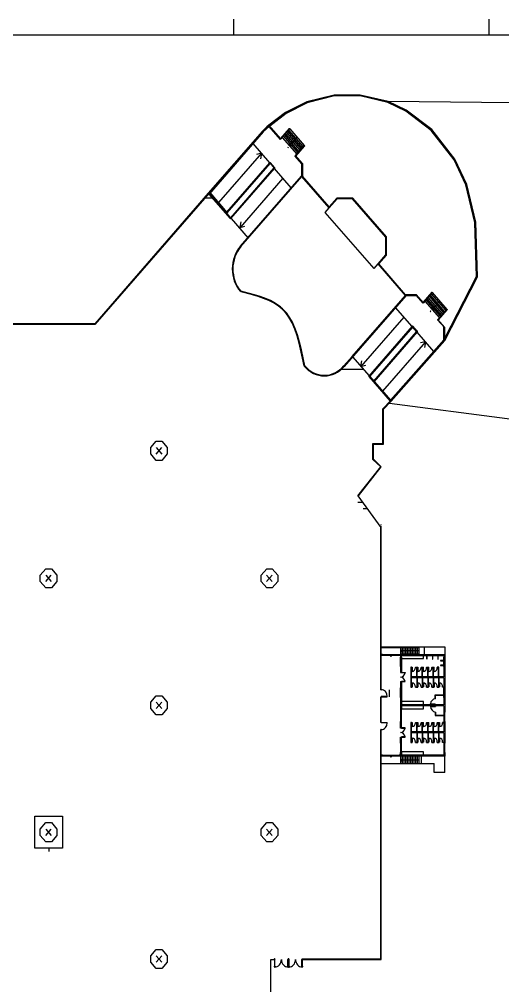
# Model space of a CAD drawing. Extents: x 0 to 5952, y 0 to 1070.
# Drawn here: x 1880 to 2169, y 445 to 1024 of the extents above; entities that cross this region are included whole.
import ezdxf

# ---------------------------------------------------------------- set-up
doc = ezdxf.new("R2010")
doc.units = 0

msp = doc.modelspace()

# ---------------------------------------------------------------- linework, layer by layer
at = {"layer": 'ARQ_MARGEM PRANCHA', "color": 210}
msp.add_lwpolyline([(2458.854069, 1014.147456), (20.774632, 1014.147456)], dxfattribs=at)
at = {"layer": 'ARQ_VISTA', "color": 252}
for points in [[(2008.481971, 1014.147456), (2008.481971, 1023.647336)], [(2161.375835, 1014.147456), (2161.375835, 1023.647336)]]:
    msp.add_lwpolyline(points, dxfattribs=at)
at = {"layer": 'ESTANDES', "color": 170}
for points in [[(1962.008152, 770.929613), (1965.313932, 770.929613), (1968.619896, 767.130148), (1968.619896, 763.330684), (1965.313932, 759.531166), (1962.008152, 759.531166), (1958.702293, 763.330684), (1958.702293, 767.130148), (1962.008152, 770.929613)], [(1962.036568, 767.129831), (1965.272842, 763.32989)], [(1962.036568, 763.32989), (1965.272842, 767.129831)], [(1895.881452, 694.634883), (1899.187364, 694.634883), (1902.493223, 690.835391), (1902.493223, 687.035927), (1899.187364, 683.236409), (1895.881452, 683.236409), (1892.575593, 687.035927), (1892.575593, 690.835391), (1895.881452, 694.634883)], [(2028.116305, 694.526218), (2031.42227, 694.526218), (2034.728075, 690.726727), (2034.728075, 686.927289), (2031.42227, 683.127771), (2028.116305, 683.127771), (2024.810499, 686.927289), (2024.810499, 690.726727), (2028.116305, 694.526218)], [(1895.910847, 690.839069), (1899.147174, 687.039128)], [(1895.910847, 687.039128), (1899.147174, 690.839069)], [(2028.074765, 690.728526), (2031.398536, 686.928559)], [(2028.074765, 686.928559), (2031.398536, 690.728526)], [(1961.998945, 618.536473), (1965.304777, 618.536473), (1968.610609, 614.737034), (1968.610609, 610.937517), (1965.304777, 607.138025), (1961.998945, 607.138025), (1958.693086, 610.937517), (1958.693086, 614.737034), (1961.998945, 618.536473)], [(1962.036568, 614.739336), (1965.272842, 610.939369)], [(1962.036568, 610.939369), (1965.272842, 614.739336)], [(1889.269761, 546.346253), (1905.799055, 546.346253), (1905.799055, 527.348804), (1889.269761, 527.348804), (1889.269761, 546.346253)], [(1895.881452, 542.546751), (1899.187364, 542.546751), (1902.493223, 538.74727), (1902.493223, 534.947792), (1899.187364, 531.148311), (1895.881452, 531.148311), (1892.575593, 534.947792), (1892.575593, 538.74727), (1895.881452, 542.546751)], [(1895.910847, 538.750141), (1899.147174, 534.950192)], [(1895.910847, 534.950192), (1899.147174, 538.750141)], [(2028.116305, 542.546751), (2031.42227, 542.546751), (2034.728075, 538.74727), (2034.728075, 534.947792), (2031.42227, 531.148311), (2028.116305, 531.148311), (2024.810499, 534.947792), (2024.810499, 538.74727), (2028.116305, 542.546751)], [(2028.074765, 538.750141), (2031.398536, 534.950192)], [(2028.074765, 534.950192), (2031.398536, 538.750141)], [(1961.998945, 466.556992), (1965.304777, 466.556992), (1968.610609, 462.757538), (1968.610609, 458.958078), (1965.304777, 455.158619), (1961.998945, 455.158619), (1958.693086, 458.958078), (1958.693086, 462.757538), (1961.998945, 466.556992)], [(1962.036568, 462.760956), (1965.272842, 458.960994)], [(1962.036568, 458.960994), (1965.272842, 462.760956)]]:
    msp.add_lwpolyline(points, dxfattribs=at)
at = {"layer": 'MALHA', "color": 9}
for points in [[(1991.338289, 916.796073), (1995.449274, 916.796073)], [(2072.508438, 814.207137), (2085.978517, 814.207137)], [(2082.654746, 734.418032), (2085.803575, 734.418032)], [(2085.978517, 730.618065), (2088.602572, 730.618065)], [(1897.572746, 527.350267), (1897.572746, 525.339712)]]:
    msp.add_lwpolyline(points, dxfattribs=at)
at = {"layer": 'PAVILHÃ\x83O', "color": 7}
for points in [[(2068.572422, 978.168455), (2052.128429, 974.288028)], [(2084.054231, 978.138266), (2068.572422, 978.168455)], [(2100.935526, 974.479056), (2084.054231, 978.138266)], [(2134.85549, 832.374782), (2153.841437, 869.579967), (2152.974293, 902.004084), (2147.563782, 924.585), (2140.436286, 939.628528), (2126.719219, 957.251025), (2111.510485, 968.89789), (2100.790667, 974.007384), (2084.04214, 978.032697), (2068.6564, 977.93541), (2052.255561, 973.818155), (2039.617119, 967.4312), (2029.82186, 959.877567)], [(2134.85549, 832.756734), (2153.674882, 869.622803), (2152.809669, 901.975536), (2147.409477, 924.513377), (2140.30037, 939.518329), (2126.610078, 957.106325), (2111.432195, 968.729536), (2100.741693, 973.825113), (2084.025524, 977.842621), (2068.674683, 977.745519), (2052.30697, 973.636677), (2039.697076, 967.264063), (2029.941002, 959.740646)], [(2052.128429, 974.288028), (2039.44559, 967.864323)], [(2111.694053, 969.332044), (2100.935526, 974.479056)], [(2306.04765, 972.277514), (2100.935526, 974.479056)], [(2039.44559, 967.864323), (2029.474251, 960.234225)], [(2127.000947, 957.63057), (2111.694053, 969.332044)], [(2029.470573, 959.743926), (2028.478069, 958.978567), (2025.826286, 956.40981), (1925.241619, 840.80646), (1833.772339, 840.80646)], [(2025.625706, 956.685585), (1993.175104, 919.449973)], [(2029.58826, 959.608725), (2025.936485, 956.267861), (1993.510807, 919.000579)], [(2029.658797, 959.52763), (2026.002684, 956.182719), (1993.651274, 919.000843)], [(2028.249708, 959.279239), (2025.625706, 956.685585)], [(2029.474251, 960.234225), (2028.249708, 959.279239)], [(2036.646646, 952.021119), (2029.474251, 960.234225)], [(2036.384233, 951.749683), (2029.474251, 959.741625)], [(2041.632289, 958.304066), (2036.384233, 952.282474)], [(2041.807258, 958.173415), (2036.559175, 952.15177)], [(2041.894703, 958.032683), (2036.646646, 952.021119)], [(2039.095759, 955.398865), (2039.270674, 955.268161)], [(2039.372645, 955.133674), (2048.091898, 945.112487)], [(2039.795475, 956.132712), (2039.882946, 955.991954)], [(2040.003808, 955.859028), (2048.723087, 945.837867)], [(2040.407773, 956.856506), (2040.495218, 956.715748)], [(2040.634997, 956.584435), (2049.354224, 946.563301)], [(2041.020018, 957.580299), (2041.107489, 957.439567)], [(2041.266107, 957.309816), (2049.98536, 947.288682)], [(2041.632289, 958.304066), (2041.807258, 958.173415)], [(2041.894703, 958.032683), (2041.807258, 958.173415)], [(2041.897243, 958.035223), (2050.616576, 948.014063)], [(2140.820858, 939.917479), (2127.000947, 957.63057)], [(2019.852796, 949.286733), (2019.765351, 949.427465)], [(2029.999078, 937.63553), (2019.940267, 949.2063)], [(2036.384233, 951.749683), (2036.646646, 952.021119)], [(2037.258918, 953.227432), (2037.346362, 953.096728)], [(2037.479157, 952.957478), (2046.198489, 942.936291)], [(2037.871163, 953.951226), (2037.95866, 953.820522)], [(2038.110319, 953.682859), (2046.829652, 943.661699)], [(2038.483487, 954.675019), (2038.658403, 954.544341)], [(2038.741508, 954.408266), (2047.460735, 944.387106)], [(2046.268128, 953.026349), (2041.807258, 947.949716)], [(2041.807258, 947.949716), (2042.069645, 949.186218)], [(2025.013434, 943.415901), (1999.297845, 913.860631)], [(2025.013434, 943.415901), (2022.039521, 942.75238)], [(2025.013434, 943.415901), (2024.401136, 940.038129)], [(2041.020018, 947.044948), (2040.757631, 946.773512)], [(2040.757631, 946.773512), (2040.845129, 946.70316)], [(2041.020018, 946.974622), (2040.845129, 946.70316)], [(2041.020018, 946.974622), (2041.020018, 947.044948)], [(2041.807258, 947.949716), (2042.94433, 948.1608)], [(2045.393443, 941.99845), (2050.641473, 948.010041)], [(2045.480861, 941.857719), (2050.728944, 947.879337)], [(2045.655856, 941.727015), (2050.816415, 947.748686)], [(2046.967844, 943.526444), (2047.055288, 943.395793)], [(2047.580115, 944.250263), (2047.667586, 944.119586)], [(2048.192387, 944.974057), (2048.367356, 944.843406)], [(2048.804658, 945.707931), (2048.979627, 945.567199)], [(2049.504401, 946.431724), (2049.591872, 946.290992)], [(2050.116672, 947.155544), (2050.204144, 947.024892)], [(2050.728944, 947.879337), (2050.641473, 948.010041)], [(2050.728944, 947.879337), (2050.816415, 947.748686)], [(2004.283541, 908.080286), (2029.999078, 937.63553)], [(2004.371013, 907.999826), (2030.086549, 937.555097)], [(2030.382167, 937.631693), (2030.19516, 937.720725), (2030.008153, 937.631693)], [(2030.312, 937.551075), (2030.078241, 937.551075)], [(2030.261465, 937.333958), (2030.086549, 937.555097)], [(2032.798048, 934.820737), (2030.348936, 937.63553)], [(2032.798048, 934.740304), (2030.348936, 937.555097)], [(2045.131056, 941.727015), (2045.393443, 941.99845)], [(2049.241988, 937.062496), (2045.131056, 941.727015)], [(2049.504401, 937.223336), (2045.393443, 941.99845)], [(2046.355572, 942.802677), (2046.443043, 942.671973)], [(2147.993227, 924.767932), (2140.820858, 939.917479)], [(2004.545955, 907.778714), (2030.261465, 937.333958)], [(2006.557685, 904.692486), (2032.623132, 934.649843)], [(2006.732601, 904.360725), (2032.798048, 934.478949)], [(2006.732601, 904.280292), (2032.798048, 934.398515)], [(2030.261465, 937.333958), (2032.623132, 934.649843)], [(2032.798048, 934.478949), (2032.623132, 934.649843)], [(2032.710577, 934.830765), (2032.710577, 934.740304)], [(2032.754921, 934.476065), (2032.754921, 934.744722)], [(2042.856885, 922.827745), (2032.798048, 934.398515)], [(2032.825247, 934.395711), (2032.902717, 934.610632), (2032.825247, 934.825552)], [(2048.979627, 937.374122), (2048.979627, 929.77424)], [(2049.067072, 937.253525), (2049.067072, 929.623427)], [(2049.241988, 937.062496), (2049.241988, 929.543021)], [(2049.504401, 937.223336), (2049.504401, 929.703861)], [(2037.871163, 928.567926), (2012.155627, 899.012656)], [(2012.505485, 887.874161), (2048.979627, 929.77424)], [(2012.592956, 887.733403), (2049.067072, 929.623427)], [(2012.680453, 887.602699), (2049.241988, 929.543021)], [(2111.1488, 858.347387), (2094.785585, 877.153867), (2099.46082, 882.527151), (2099.46082, 893.273718), (2079.591192, 916.110142), (2070.240644, 916.110142), (2065.565542, 910.736884), (2049.2023, 929.543417)], [(2065.598482, 910.734186), (2049.241988, 929.543021)], [(2111.285775, 858.727301), (2095.253051, 877.153867), (2099.791337, 882.369803), (2099.791337, 893.431119), (2079.728061, 916.490109), (2070.103775, 916.490109), (2065.565542, 911.274173), (2049.532844, 929.700791)], [(2043.119272, 922.556336), (2043.031775, 922.697015)], [(2153.416252, 902.078776), (2147.993227, 924.767932)], [(1993.175104, 919.449973), (1925.125097, 841.188888)], [(2006.382743, 904.280292), (1993.524962, 918.997615)], [(2006.470241, 904.360725), (1993.612459, 918.997615)], [(1993.699904, 919.470108), (2004.19607, 907.376601)], [(1994.049789, 919.872221), (2004.545955, 907.778714)], [(2063.236894, 908.050097), (2065.598482, 910.734186)], [(2004.19607, 907.376601), (2004.545955, 907.778714)], [(2004.19607, 907.376601), (2006.732601, 904.441185)], [(2006.393273, 904.279948), (2006.580281, 904.190916), (2006.767261, 904.279948)], [(2006.463229, 904.360778), (2006.696935, 904.360778)], [(2006.820072, 904.360725), (2017.053825, 892.598952)], [(2092.451117, 874.463693), (2063.236894, 908.050097)], [(2012.155627, 899.012656), (2012.767872, 902.390375)], [(2012.155627, 899.012656), (2015.129566, 899.676098)], [(2154.290911, 869.46744), (2153.416252, 902.078776)], [(2012.474872, 887.869346), (2011.323592, 886.406202), (2010.324792, 884.847411), (2009.478523, 883.206547), (2008.784839, 881.497155), (2008.243793, 879.732784), (2007.855412, 877.927031), (2007.619748, 876.093445), (2007.536854, 874.245597), (2007.606783, 872.397035), (2007.829562, 870.561305), (2008.20527, 868.752007), (2008.733933, 866.982714), (2009.415605, 865.266946), (2010.250311, 863.618277), (2011.238159, 862.050279), (2012.37912, 860.576525)], [(2012.591739, 887.735044), (2011.451756, 886.28624), (2010.462745, 884.742742), (2009.624784, 883.117964), (2008.9379, 881.425321), (2008.402146, 879.678253), (2008.017575, 877.890228), (2007.784213, 876.074606), (2007.702139, 874.244856), (2007.77138, 872.414418), (2007.991963, 870.596706), (2008.363993, 868.805162), (2008.887471, 867.053199), (2009.562449, 865.354259), (2010.388979, 863.721755), (2011.367116, 862.169129), (2012.496912, 860.709822)], [(2012.708605, 887.600715), (2011.579894, 886.166252), (2010.600699, 884.63802), (2009.771019, 883.029329), (2009.090935, 881.35346), (2008.560499, 879.623696), (2008.179711, 877.853345), (2007.948677, 876.055715), (2007.867424, 874.244089), (2007.935978, 872.431748), (2008.154391, 870.632055), (2008.522743, 868.858237), (2009.041035, 867.123605), (2009.709345, 865.441492), (2010.5277, 863.825154), (2011.496153, 862.287901), (2012.614757, 860.843039)], [(2092.451117, 874.463693), (2094.812758, 877.157809)], [(2134.873058, 831.317005), (2154.290911, 869.46744)], [(2050.551726, 816.071839), (2049.624045, 820.718339), (2047.579322, 829.767025), (2046.366738, 834.054116), (2044.964606, 838.106522), (2043.326732, 841.86749), (2041.406918, 845.280214), (2039.544756, 847.831641), (2037.425975, 850.076363), (2034.962761, 852.077643), (2032.251473, 853.798173), (2029.326111, 855.277165), (2026.220753, 856.553858), (2022.969928, 857.667514), (2019.609036, 858.658457), (2012.69691, 860.434153), (2012.545384, 860.471591)], [(2050.712937, 816.113881), (2049.784991, 820.761625), (2047.737913, 829.820868), (2046.522656, 834.117801), (2045.116133, 838.183304), (2043.470983, 841.960597), (2041.53995, 845.3929), (2039.676148, 847.948507), (2037.556309, 850.199659), (2035.176755, 852.148075), (2032.567385, 853.830717), (2029.758519, 855.283277), (2026.78106, 856.541581), (2023.666151, 857.641691), (2020.444853, 858.619642), (2012.580018, 860.657302)], [(2050.874147, 816.155923), (2048.913428, 825.646383), (2047.802153, 830.236977), (2046.533742, 834.64202), (2045.055888, 838.799703), (2043.316175, 842.648116), (2041.262244, 846.125451), (2040.101095, 847.70562), (2038.841759, 849.169822), (2036.310811, 851.511699), (2033.480884, 853.500491), (2030.394709, 855.186625), (2027.094988, 856.620559), (2023.6244, 857.852722), (2020.025701, 858.933544), (2012.614757, 860.843039)], [(2111.25675, 858.158024), (2074.432776, 815.916105)], [(2111.344248, 858.047455), (2074.607666, 815.775373)], [(2079.330975, 821.807072), (2111.169253, 858.349027)], [(2117.729376, 858.349027), (2111.169253, 858.349027)], [(2117.816795, 858.731032), (2111.25675, 858.731032)], [(2117.816795, 858.158024), (2111.25675, 858.158024)], [(2117.991737, 858.047455), (2111.344248, 858.047455)], [(2121.752864, 853.684508), (2117.729376, 858.349027)], [(2122.015251, 853.955917), (2117.816795, 858.731032)], [(2127.000947, 860.238943), (2121.752864, 854.227379)], [(2127.088444, 860.108239), (2121.840335, 854.086621)], [(2127.26336, 859.977588), (2122.015251, 853.955917)], [(2123.852118, 856.609896), (2123.939563, 856.479245)], [(2124.464363, 857.343717), (2124.551861, 857.203039)], [(2124.695212, 857.071197), (2133.414518, 847.050063)], [(2125.076661, 858.067511), (2125.251603, 857.926779)], [(2125.326401, 857.796604), (2134.045575, 847.775417)], [(2125.688933, 858.791357), (2125.863849, 858.660679)], [(2125.957511, 858.521958), (2134.676764, 848.500798)], [(2126.388675, 859.51515), (2126.476146, 859.384472)], [(2126.5887, 859.247392), (2135.307953, 849.226205)], [(2127.000947, 860.238943), (2127.088444, 860.108239)], [(2127.26336, 859.977588), (2127.088444, 860.108239)], [(2127.219889, 859.972799), (2135.939116, 849.951586)], [(2105.221427, 851.231638), (2105.046511, 851.362342)], [(2115.280237, 839.620652), (2105.308951, 851.09088)], [(2121.752864, 853.684508), (2122.015251, 853.955917)], [(2122.015251, 853.955917), (2121.752864, 853.684508)], [(2121.752864, 853.684508), (2121.752864, 853.684508)], [(2122.015251, 853.955917), (2122.015251, 853.955917)], [(2122.540104, 855.162283), (2122.71502, 855.031606)], [(2122.801777, 854.895028), (2131.52103, 844.873841)], [(2123.239873, 855.886077), (2123.327291, 855.755399)], [(2123.432939, 855.620409), (2132.152219, 845.599248)], [(2124.064049, 856.345816), (2132.783355, 846.324682)], [(2131.549287, 854.961227), (2127.175889, 849.884541)], [(2127.175889, 849.884541), (2127.350831, 851.121043)], [(2110.294594, 845.37086), (2084.579005, 815.825644)], [(2126.301178, 848.979799), (2126.038791, 848.708363)], [(2126.038791, 848.708363), (2126.126288, 848.648038)], [(2126.388675, 848.90942), (2126.126288, 848.648038)], [(2126.388675, 848.90942), (2126.301178, 848.979799)], [(2127.175889, 849.884541), (2128.225516, 850.095678)], [(2130.674602, 843.933328), (2135.922659, 849.95492)], [(2130.849545, 843.802624), (2136.097575, 849.814161)], [(2130.937016, 843.661866), (2136.185073, 849.683457)], [(2132.24903, 845.461321), (2132.423972, 845.330644)], [(2132.861302, 846.195195), (2133.036217, 846.054437)], [(2133.561018, 846.918988), (2133.648489, 846.778257)], [(2134.173289, 847.642782), (2134.26076, 847.502024)], [(2134.785561, 848.366601), (2134.873058, 848.235897)], [(2135.397832, 849.090368), (2135.572801, 848.959664)], [(2136.097575, 849.814161), (2135.922659, 849.95492)], [(2136.097575, 849.814161), (2136.185073, 849.683457)], [(1925.125097, 841.188888), (1833.808666, 841.188888)], [(2089.302314, 809.804026), (2115.45518, 839.861925)], [(2089.564728, 809.804026), (2115.45518, 839.600543)], [(2089.914586, 809.723566), (2115.630148, 839.268809)], [(2118.079235, 836.413773), (2115.367709, 839.489948)], [(2115.729579, 839.866423), (2115.61266, 839.922117), (2115.49574, 839.866423)], [(2115.729579, 839.597765), (2115.61266, 839.65346), (2115.49574, 839.597765)], [(2118.254124, 836.966725), (2115.717567, 839.861925)], [(2118.166679, 836.785751), (2115.717567, 839.600543)], [(2130.499687, 843.661866), (2130.674602, 843.933328)], [(2134.523147, 839.007428), (2130.499687, 843.661866)], [(2134.873058, 839.158213), (2130.674602, 843.933328)], [(2131.636759, 844.737528), (2131.724203, 844.60685)], [(2134.26076, 831.608549), (2134.26076, 839.308999)], [(2134.348232, 831.558278), (2134.348232, 839.198456)], [(2134.873058, 831.317005), (2134.873058, 839.158213)], [(2092.188703, 807.029423), (2117.904292, 836.58472)], [(2092.451117, 806.778096), (2118.166679, 836.524395)], [(2092.538614, 806.647419), (2118.429093, 836.524395)], [(2118.079235, 836.876211), (2118.166679, 836.795778)], [(2128.225516, 824.782705), (2118.166679, 836.283122)], [(2118.169722, 836.525771), (2118.169722, 836.794429)], [(2118.254124, 837.01697), (2118.429093, 836.795778)], [(2118.40356, 836.526565), (2118.40356, 836.795196)], [(2134.523147, 831.477872), (2134.523147, 839.007428)], [(2123.239873, 830.532887), (2097.524258, 800.977669)], [(2134.26076, 831.608549), (2102.24754, 795.508924)], [(2134.348232, 831.558278), (2102.335011, 795.428517)], [(2134.523147, 831.477872), (2102.422483, 795.29784)], [(2134.873058, 831.317005), (2102.68487, 795.026404)], [(2123.239873, 830.532887), (2120.265907, 829.869419)], [(2123.239873, 830.532887), (2122.627575, 827.155141)], [(2079.330975, 821.807072), (2074.345279, 816.046835)], [(2079.330975, 821.807072), (2079.505891, 821.676368)], [(2128.400432, 824.561566), (2128.312961, 824.692217)], [(2050.551726, 816.071839), (2050.638324, 815.889435)], [(2050.712937, 816.113881), (2050.756672, 816.022705)], [(2050.756328, 816.022679), (2051.978517, 814.730429), (2053.296272, 813.592034), (2054.698483, 812.612866), (2056.174115, 811.798267), (2057.71203, 811.153637), (2059.301169, 810.68432), (2060.930418, 810.395687), (2062.588718, 810.293134), (2064.24768, 810.380314), (2065.878914, 810.65384), (2067.471306, 811.108394), (2069.013693, 811.738763), (2070.494987, 812.539655), (2071.904024, 813.505807), (2073.229717, 814.631951), (2074.460928, 815.912824)], [(2050.874147, 816.155923), (2052.084244, 814.876479), (2053.388929, 813.749355), (2054.777276, 812.77987), (2056.238276, 811.973342), (2057.760978, 811.335088), (2059.334374, 810.870428), (2060.94751, 810.584652), (2062.58938, 810.483105), (2064.231937, 810.569438), (2065.847005, 810.840239), (2067.423602, 811.290295), (2068.950749, 811.914419), (2070.417359, 812.707375), (2071.812452, 813.663974), (2073.125022, 814.778954), (2074.344035, 816.047153)], [(2079.593362, 821.535636), (2089.564728, 810.075435)], [(2084.579005, 815.825644), (2085.103805, 819.193336)], [(2084.579005, 815.825644), (2087.4655, 816.479085)], [(2050.63851, 815.889435), (2051.872816, 814.584379), (2053.203589, 813.434713), (2054.619716, 812.445834), (2056.109954, 811.623166), (2057.663109, 810.972133), (2059.267963, 810.498186), (2060.913379, 810.206695), (2062.588083, 810.103137), (2064.263502, 810.191164), (2065.910875, 810.467388), (2067.519037, 810.926466), (2069.07669, 811.56308), (2070.572643, 812.37191), (2071.995649, 813.347639), (2073.334492, 814.484923), (2074.577874, 815.778495)], [(2089.302314, 809.804026), (2102.160096, 795.036458)], [(2089.564728, 809.804026), (2102.335011, 795.167136)], [(2089.652172, 809.934704), (2089.914586, 809.723566)], [(2089.914586, 809.723566), (2102.422483, 795.29784)], [(2097.699226, 790.371939), (2102.422483, 795.29784)], [(2098.049084, 790.200992), (2102.68487, 795.026404)], [(2312.957658, 766.11452), (2101.635269, 793.639089)], [(2312.957658, 766.11452), (2101.635269, 793.639089)], [(2102.422483, 795.29784), (2102.68487, 795.01635)], [(2097.699226, 769.562592), (2097.699226, 790.371939)], [(2098.049084, 769.190694), (2098.049084, 790.200992)], [(2091.7514, 760.062713), (2091.7514, 769.562592)], [(2091.7514, 769.562592), (2097.699226, 769.562592)], [(2092.101259, 760.243661), (2092.101259, 769.190694)], [(2092.101259, 769.190694), (2098.049084, 769.190694)], [(2096.387186, 755.549006), (2091.7514, 760.062713)], [(2096.737044, 755.659576), (2092.101259, 760.243661)], [(2082.654746, 738.217973), (2096.387186, 755.549006)], [(2083.092075, 738.217973), (2096.737044, 755.659576)], [(2082.654746, 738.217973), (2096.387186, 719.218162)], [(2096.387186, 721.158376), (2096.387186, 720.766317)], [(2096.387186, 622.108026), (2096.387186, 720.052551)], [(2096.737044, 622.108026), (2096.737044, 720.052551)], [(2096.387186, 694.55863), (2096.387186, 694.176598)], [(2096.709263, 647.792553), (2134.726797, 647.792553), (2134.726797, 643.233179)], [(2096.709263, 647.602556), (2119.189187, 647.602556)], [(2096.709263, 647.412611), (2119.189187, 647.412611)], [(2097.524258, 643.228999), (2096.737044, 643.228999)], [(2097.524258, 642.666019), (2096.737044, 642.666019)], [(2097.524258, 642.666019), (2097.524258, 643.228999)], [(2107.453343, 643.043155), (2097.53574, 643.043155), (2097.53574, 642.853185), (2107.453343, 642.853185), (2107.453343, 643.043155)], [(2102.822903, 642.475784), (2102.725086, 642.73915), (2102.494555, 642.847787), (2102.264024, 642.73915), (2102.166208, 642.475784), (2102.264024, 642.212444), (2102.494555, 642.103806), (2102.725086, 642.212444), (2102.822903, 642.475784), (2102.822903, 642.475784)], [(2107.453343, 643.233179), (2134.726797, 643.233179), (2134.726797, 641.713335)], [(2107.495624, 642.666019), (2107.495624, 643.228999)], [(2108.282837, 642.666019), (2107.495624, 642.666019)], [(2108.279848, 643.613094), (2108.197933, 643.518108), (2108.279848, 643.423123)], [(2108.279848, 643.613094), (2119.189187, 643.613094)], [(2108.279848, 643.423123), (2119.189187, 643.423123)], [(2108.282837, 647.792949), (2108.282837, 647.601973)], [(2108.282837, 647.410945), (2108.282837, 643.611004)], [(2108.282837, 645.510974), (2109.244993, 646.124172)], [(2119.216306, 645.510974), (2108.282837, 645.510974)], [(2108.282837, 645.510974), (2109.244993, 644.907804)], [(2108.282837, 643.419975), (2108.282837, 643.228999)], [(2108.282837, 642.666019), (2108.282837, 641.711007)], [(2108.775676, 641.713335), (2108.775676, 640.763482), (2121.999164, 640.763482), (2121.999164, 642.663241)], [(2108.807638, 642.666019), (2134.26076, 642.666019)], [(2108.807638, 641.711007), (2108.807638, 642.666019)], [(2109.244993, 647.792949), (2109.244993, 647.601973)], [(2109.244993, 647.410945), (2109.244993, 643.611004)], [(2109.244993, 643.419975), (2109.244993, 643.228999)], [(2110.294594, 647.792949), (2110.294594, 647.601973)], [(2110.294594, 647.410945), (2110.294594, 643.611004)], [(2110.294594, 643.419975), (2110.294594, 643.228999)], [(2111.25675, 647.792949), (2111.25675, 647.601973)], [(2111.25675, 647.410945), (2111.25675, 643.611004)], [(2111.25675, 643.419975), (2111.25675, 643.228999)], [(2112.218853, 647.792949), (2112.218853, 647.601973)], [(2112.218853, 647.410945), (2112.218853, 643.611004)], [(2112.218853, 643.419975), (2112.218853, 643.228999)], [(2113.268454, 647.792949), (2113.268454, 647.601973)], [(2113.268454, 647.410945), (2113.268454, 643.611004)], [(2113.268454, 643.419975), (2113.268454, 643.228999)], [(2114.23061, 647.792949), (2114.23061, 647.601973)], [(2114.23061, 647.410945), (2114.23061, 643.611004)], [(2114.23061, 643.419975), (2114.23061, 643.228999)], [(2115.192793, 647.792949), (2115.192793, 647.601973)], [(2115.192793, 647.410945), (2115.192793, 643.611004)], [(2115.192793, 643.419975), (2115.192793, 643.228999)], [(2116.242394, 647.792949), (2116.242394, 647.601973)], [(2116.242394, 647.410945), (2116.242394, 643.611004)], [(2116.242394, 643.419975), (2116.242394, 643.228999)], [(2117.204576, 647.792949), (2117.204576, 647.601973)], [(2117.204576, 647.410945), (2117.204576, 643.611004)], [(2117.204576, 643.419975), (2117.204576, 643.228999)], [(2118.166679, 647.792949), (2118.166679, 647.601973)], [(2118.166679, 647.410945), (2118.166679, 643.611004)], [(2118.166679, 643.419975), (2118.166679, 643.228999)], [(2119.189187, 647.412611), (2119.270281, 647.507597), (2119.189187, 647.602556)], [(2119.189187, 643.423123), (2119.271102, 643.518108), (2119.189187, 643.613094)], [(2119.216306, 647.792949), (2119.216306, 647.601973)], [(2119.216306, 647.410945), (2119.216306, 643.611004)], [(2119.216306, 643.419975), (2119.216306, 643.228999)], [(2122.633131, 643.233179), (2122.633131, 647.792553)], [(2123.944378, 642.663241), (2123.944378, 640.383514), (2124.109637, 640.383514), (2124.109637, 642.663241)], [(2127.412559, 642.663241), (2127.412559, 640.383514), (2127.577791, 640.383514), (2127.577791, 642.663241)], [(2130.578479, 642.663241), (2130.578479, 640.383514), (2130.743817, 640.383514), (2130.743817, 642.663241)], [(2134.26076, 642.666019), (2134.26076, 641.711007)], [(2108.282837, 636.011095), (2108.282837, 641.711007)], [(2108.282837, 641.711007), (2108.807638, 641.711007)], [(2108.457753, 641.711007), (2108.457753, 636.011095)], [(2108.545251, 641.711007), (2108.545251, 636.011095)], [(2108.807638, 641.711007), (2108.807638, 636.011095)], [(2134.230942, 639.596935), (2132.24739, 639.596935), (2132.24739, 639.406965), (2134.230942, 639.406965)], [(2134.230942, 636.948248), (2132.24739, 636.948248), (2132.24739, 636.758251), (2134.230942, 636.758251)], [(2134.26076, 636.011095), (2134.26076, 641.711007)], [(2134.26076, 641.711007), (2134.698116, 641.711007)], [(2134.435703, 641.711007), (2134.435703, 636.011095)], [(2134.523147, 641.711007), (2134.523147, 636.011095)], [(2134.698116, 641.711007), (2134.698116, 636.011095)], [(2108.279848, 636.014138), (2108.279848, 632.404617)], [(2108.279848, 629.706982), (2109.228351, 629.945636), (2110.053189, 630.487422), (2110.702131, 631.284928), (2111.122924, 632.290661)], [(2108.282837, 636.011095), (2108.807638, 636.011095)], [(2108.282837, 632.402103), (2108.807638, 632.402103)], [(2108.775676, 636.014138), (2108.775676, 632.404617)], [(2108.807638, 632.402103), (2111.081808, 632.402103)], [(2108.807638, 632.291534), (2108.807638, 632.402103)], [(2111.081808, 632.291534), (2108.807638, 632.291534)], [(2111.081808, 632.402103), (2111.081808, 632.291534)], [(2114.891539, 635.64089), (2114.39571, 635.64089), (2114.39571, 623.672505), (2114.891539, 623.672505), (2114.891539, 629.371702)], [(2114.891539, 629.94164), (2114.891539, 635.64089)], [(2114.891539, 635.64089), (2115.222188, 635.64089), (2115.222188, 633.171193)], [(2115.280237, 635.448142), (2114.930379, 635.448142)], [(2115.192793, 633.176167), (2115.280237, 633.176167)], [(2115.280237, 633.176167), (2115.280237, 635.448142)], [(2115.321354, 633.171193), (2116.079014, 633.321344), (2116.714621, 633.818522), (2117.114062, 634.573536), (2117.205687, 635.450893)], [(2117.204576, 635.639118), (2117.204576, 635.448142)], [(2117.204576, 635.448142), (2118.079235, 635.448142)], [(2117.205687, 635.64089), (2118.61065, 635.64089), (2118.61065, 633.171193)], [(2118.079235, 629.93918), (2118.079235, 635.448142)], [(2118.254124, 629.93918), (2118.254124, 635.448142)], [(2118.691453, 635.448142), (2118.254124, 635.448142)], [(2118.604035, 633.176167), (2118.691453, 633.176167)], [(2118.691453, 633.176167), (2118.691453, 635.448142)], [(2118.709868, 633.171193), (2119.467528, 633.321344), (2120.103109, 633.818522), (2120.502577, 634.573536), (2120.594202, 635.450893)], [(2120.594202, 635.64089), (2121.833879, 635.64089), (2121.833879, 633.171193)], [(2120.615792, 635.639118), (2120.615792, 635.448142)], [(2120.615792, 635.448142), (2121.315534, 635.448142)], [(2121.315534, 629.93918), (2121.315534, 635.448142)], [(2121.49045, 629.93918), (2121.49045, 635.448142)], [(2121.927806, 635.448142), (2121.49045, 635.448142)], [(2121.840335, 633.176167), (2121.927806, 633.176167)], [(2121.927806, 633.176167), (2121.927806, 635.448142)], [(2121.933071, 633.171193), (2122.690705, 633.321344), (2123.326286, 633.818549), (2123.725727, 634.573563), (2123.817352, 635.450893)], [(2123.817352, 635.64089), (2125.057161, 635.64089), (2125.057161, 633.171193)], [(2123.852118, 635.639118), (2123.852118, 635.448142)], [(2123.852118, 635.448142), (2124.551861, 635.448142)], [(2124.551861, 629.93918), (2124.551861, 635.448142)], [(2124.726777, 629.93918), (2124.726777, 635.448142)], [(2125.164106, 635.448142), (2124.726777, 635.448142)], [(2125.076661, 633.176167), (2125.164106, 633.176167)], [(2125.15638, 633.171193), (2125.914013, 633.321344), (2126.549595, 633.818549), (2126.949036, 634.573563), (2127.040661, 635.450893)], [(2125.164106, 633.176167), (2125.164106, 635.448142)], [(2127.000947, 635.639118), (2127.000947, 635.448142)], [(2127.000947, 635.448142), (2127.788161, 635.448142)], [(2127.040661, 635.64089), (2128.280338, 635.64089), (2128.280338, 633.171193)], [(2127.788161, 629.93918), (2127.788161, 635.448142)], [(2127.963103, 629.93918), (2127.963103, 635.448142)], [(2128.400432, 635.448142), (2127.963103, 635.448142)], [(2128.312961, 633.176167), (2128.400432, 633.176167)], [(2128.37953, 633.171193), (2129.13719, 633.321344), (2129.772771, 633.818522), (2130.172212, 634.573536), (2130.263864, 635.450893)], [(2128.400432, 633.176167), (2128.400432, 635.448142)], [(2131.199403, 635.639118), (2130.237273, 635.639118)], [(2130.237273, 635.639118), (2130.237273, 635.448142)], [(2130.237273, 635.448142), (2131.024487, 635.448142)], [(2131.024487, 629.93918), (2131.024487, 635.448142)], [(2131.199403, 629.93918), (2131.199403, 635.639118)], [(2134.26076, 636.011095), (2134.26076, 629.93918)], [(2134.26076, 636.011095), (2134.698116, 636.011095)], [(2134.726797, 636.014138), (2134.726797, 623.209855)], [(2111.122924, 627.123329), (2110.702105, 628.129035), (2110.053189, 628.926541), (2109.228351, 629.468328), (2108.279848, 629.706982)], [(2108.279848, 627.009373), (2108.279848, 623.209855)], [(2108.282837, 627.013791), (2108.807638, 627.013791)], [(2108.775676, 627.009373), (2108.775676, 623.209855)], [(2108.807638, 627.124387), (2111.081808, 627.124387)], [(2108.807638, 627.013791), (2108.807638, 627.124387)], [(2111.081808, 627.013791), (2108.807638, 627.013791)], [(2111.081808, 627.124387), (2111.081808, 627.013791)], [(2134.26076, 629.93918), (2114.930379, 629.93918)], [(2134.26076, 629.376226), (2114.930379, 629.376226)], [(2115.192793, 623.676262), (2115.192793, 626.139212)], [(2115.192793, 626.139212), (2115.280237, 626.139212)], [(2115.280237, 626.139212), (2115.280237, 623.867264)], [(2117.205687, 623.862449), (2117.114062, 624.739806), (2116.714621, 625.49482), (2116.079014, 625.991998), (2115.321354, 626.142149)], [(2118.079235, 629.376226), (2118.079235, 623.867264)], [(2118.254124, 629.376226), (2118.254124, 623.867264)], [(2118.604035, 623.676262), (2118.604035, 626.139212)], [(2118.604035, 626.139212), (2118.691453, 626.139212)], [(2118.691453, 626.139212), (2118.691453, 623.867264)], [(2120.594202, 623.862449), (2120.502577, 624.739806), (2120.103109, 625.49482), (2119.467528, 625.991998), (2118.709868, 626.142149)], [(2121.315534, 629.376226), (2121.315534, 623.867264)], [(2121.49045, 629.376226), (2121.49045, 623.867264)], [(2121.840335, 623.676262), (2121.840335, 626.139212)], [(2121.840335, 626.139212), (2121.927806, 626.139212)], [(2121.927806, 626.139212), (2121.927806, 623.867264)], [(2123.817352, 623.862449), (2123.725727, 624.73978), (2123.326286, 625.494794), (2122.690705, 625.991972), (2121.933071, 626.142149)], [(2124.551861, 629.376226), (2124.551861, 623.867264)], [(2124.726777, 629.376226), (2124.726777, 623.867264)], [(2125.076661, 623.676262), (2125.076661, 626.139212)], [(2125.076661, 626.139212), (2125.164106, 626.139212)], [(2127.040661, 623.862449), (2126.949036, 624.73978), (2126.549595, 625.494794), (2125.914013, 625.991972), (2125.15638, 626.142149)], [(2125.164106, 626.139212), (2125.164106, 623.867264)], [(2127.788161, 629.376226), (2127.788161, 623.867264)], [(2127.963103, 629.376226), (2127.963103, 623.867264)], [(2128.312961, 623.676262), (2128.312961, 626.139212)], [(2128.312961, 626.139212), (2128.400432, 626.139212)], [(2130.263864, 623.862449), (2130.172212, 624.739806), (2129.772771, 625.49482), (2129.13719, 625.991998), (2128.37953, 626.142149)], [(2128.400432, 626.139212), (2128.400432, 623.867264)], [(2131.024487, 629.376226), (2131.024487, 623.867264)], [(2131.199403, 629.376226), (2131.199403, 623.867264)], [(2131.461816, 623.676262), (2131.461816, 626.139212)], [(2131.461816, 626.139212), (2131.636759, 626.139212)], [(2133.48712, 623.862449), (2133.395495, 624.739833), (2132.996001, 625.494847), (2132.360393, 625.992051), (2131.602707, 626.142149)], [(2131.636759, 626.139212), (2131.636759, 623.867264)], [(2134.26076, 629.376226), (2134.26076, 623.21385)], [(2096.387186, 622.108026), (2096.737044, 622.108026)], [(2100.345718, 618.122268), (2100.065524, 619.693415), (2099.270135, 621.01117), (2098.713611, 621.508189), (2098.087846, 621.863075), (2097.413, 622.067121), (2096.709263, 622.111703)], [(2101.637624, 617.932297), (2101.637624, 622.111703)], [(2108.282837, 617.513912), (2108.282837, 623.21385)], [(2108.282837, 623.21385), (2108.807638, 623.21385)], [(2108.457753, 623.21385), (2108.457753, 617.513912)], [(2108.545251, 623.21385), (2108.545251, 617.513912)], [(2108.807638, 623.21385), (2108.807638, 617.513912)], [(2114.891539, 623.672505), (2115.222188, 623.672505)], [(2115.280237, 623.867264), (2114.930379, 623.867264)], [(2117.204576, 623.676262), (2117.204576, 623.867264)], [(2117.204576, 623.867264), (2118.079235, 623.867264)], [(2117.204576, 623.676262), (2118.604035, 623.676262)], [(2118.691453, 623.867264), (2118.254124, 623.867264)], [(2120.615792, 623.676262), (2120.615792, 623.867264)], [(2120.615792, 623.867264), (2121.315534, 623.867264)], [(2120.615792, 623.676262), (2121.840335, 623.676262)], [(2121.927806, 623.867264), (2121.49045, 623.867264)], [(2123.852118, 623.676262), (2123.852118, 623.867264)], [(2123.852118, 623.867264), (2124.551861, 623.867264)], [(2123.852118, 623.676262), (2125.076661, 623.676262)], [(2125.164106, 623.867264), (2124.726777, 623.867264)], [(2127.000947, 623.676262), (2127.000947, 623.867264)], [(2127.000947, 623.867264), (2127.788161, 623.867264)], [(2127.000947, 623.676262), (2128.312961, 623.676262)], [(2128.400432, 623.867264), (2127.963103, 623.867264)], [(2130.237273, 623.676262), (2130.237273, 623.867264)], [(2130.237273, 623.867264), (2131.024487, 623.867264)], [(2130.237273, 623.676262), (2131.461816, 623.676262)], [(2131.636759, 623.867264), (2131.199403, 623.867264)], [(2133.473573, 623.676262), (2133.473573, 623.867264)], [(2133.473573, 623.867264), (2134.26076, 623.867264)], [(2134.26076, 623.676262), (2133.473573, 623.676262)], [(2134.26076, 617.513912), (2134.26076, 623.21385)], [(2134.26076, 623.21385), (2134.698116, 623.21385)], [(2134.435703, 623.21385), (2134.435703, 617.513912)], [(2134.523147, 623.21385), (2134.523147, 617.513912)], [(2134.698116, 623.21385), (2134.698116, 617.513912)], [(2096.378719, 602.561507), (2096.378719, 617.932297)], [(2096.387186, 617.936107), (2096.737044, 617.936107)], [(2096.709263, 602.561507), (2096.709263, 617.932297)], [(2100.323228, 618.12711), (2096.737044, 618.12711)], [(2096.737044, 618.12711), (2096.737044, 617.936107)], [(2096.737044, 617.936107), (2100.323228, 617.936107)], [(2100.323228, 617.936107), (2100.323228, 618.12711)], [(2108.282837, 617.513912), (2108.282837, 608.7378)], [(2108.282837, 617.513912), (2108.807638, 617.513912)], [(2121.999164, 613.122231), (2121.999164, 615.02199), (2108.775676, 615.02199), (2108.775676, 613.122231)], [(2108.807638, 617.513912), (2108.807638, 613.120829)], [(2126.126288, 613.502834), (2126.126288, 613.61343)], [(2126.126288, 613.61343), (2129.100175, 613.61343)], [(2126.126288, 613.502834), (2129.275144, 613.502834)], [(2129.106816, 616.917913), (2128.050204, 616.527388), (2127.165041, 615.805076), (2126.506944, 614.812784), (2126.131527, 613.612371)], [(2129.100175, 616.920797), (2129.100175, 619.011769)], [(2129.100175, 619.011769), (2134.26076, 619.011769)], [(2129.100175, 616.920797), (2129.275144, 616.920797)], [(2129.100175, 613.120829), (2129.100175, 613.61343)], [(2129.275144, 616.920797), (2129.275144, 618.820767)], [(2129.275144, 618.820767), (2134.26076, 618.820767)], [(2129.275144, 613.120829), (2129.275144, 613.502834)], [(2134.26076, 617.513912), (2134.26076, 613.120829)], [(2134.26076, 617.513912), (2134.698116, 617.513912)], [(2134.726797, 617.510605), (2134.726797, 608.733805)], [(2108.282837, 608.7378), (2108.282837, 603.037862)], [(2108.282837, 608.7378), (2108.807638, 608.7378)], [(2108.457753, 603.037862), (2108.457753, 608.7378)], [(2108.545251, 603.037862), (2108.545251, 608.7378)], [(2108.775676, 612.552293), (2108.775676, 610.652587), (2121.999164, 610.652587), (2121.999164, 612.552293)], [(2134.26076, 613.120829), (2108.807638, 613.120829)], [(2108.807638, 608.7378), (2108.807638, 612.547822)], [(2134.26076, 612.547822), (2108.807638, 612.547822)], [(2108.807638, 603.037862), (2108.807638, 608.7378)], [(2126.126288, 612.175871), (2129.275144, 612.175871)], [(2126.126288, 612.175871), (2126.126288, 612.055221)], [(2126.126288, 612.055221), (2129.100175, 612.055221)], [(2126.131527, 612.05837), (2126.506944, 610.85793), (2127.165041, 609.865664), (2128.050204, 609.143379), (2129.106816, 608.752828)], [(2129.100175, 612.547822), (2129.100175, 612.055221)], [(2129.100175, 608.747881), (2129.100175, 606.666935)], [(2129.100175, 608.747881), (2129.275144, 608.747881)], [(2129.275144, 612.547822), (2129.275144, 612.175871)], [(2129.275144, 608.747881), (2129.275144, 606.857938)], [(2134.26076, 612.547822), (2134.26076, 608.7378)], [(2134.26076, 608.7378), (2134.26076, 603.037862)], [(2134.26076, 608.7378), (2134.698116, 608.7378)], [(2134.435703, 603.037862), (2134.435703, 608.7378)], [(2134.523147, 603.037862), (2134.523147, 608.7378)], [(2134.698116, 603.037862), (2134.698116, 608.7378)], [(2096.737044, 602.56537), (2096.387186, 602.56537)], [(2096.709263, 598.382074), (2097.413, 598.426656), (2098.087846, 598.630729), (2098.713611, 598.985615), (2099.270135, 599.482634), (2100.065524, 600.800389), (2100.345718, 602.371536)], [(2096.737044, 602.56537), (2100.323228, 602.56537)], [(2096.737044, 602.56537), (2096.737044, 602.374367)], [(2100.323228, 602.374367), (2096.737044, 602.374367)], [(2100.323228, 602.374367), (2100.323228, 602.56537)], [(2108.279848, 599.23509), (2108.279848, 603.034581)], [(2108.282837, 603.037862), (2108.807638, 603.037862)], [(2108.775676, 599.23509), (2108.775676, 603.034581)], [(2114.891539, 602.616646), (2114.39571, 602.616646), (2114.39571, 590.64826), (2114.891539, 590.64826), (2114.891539, 596.347484)], [(2114.891539, 596.917422), (2114.891539, 602.616646)], [(2114.891539, 602.616646), (2115.222188, 602.616646), (2115.222188, 600.146975)], [(2115.280237, 602.424611), (2114.930379, 602.424611)], [(2115.280237, 600.142636), (2115.280237, 602.424611)], [(2115.321354, 600.146975), (2116.079014, 600.297126), (2116.714621, 600.79433), (2117.114062, 601.549344), (2117.205687, 602.426675)], [(2117.204576, 602.61564), (2117.204576, 602.424611)], [(2117.204576, 602.424611), (2118.079235, 602.424611)], [(2117.205687, 602.616646), (2118.61065, 602.616646), (2118.61065, 600.146975)], [(2118.079235, 596.915676), (2118.079235, 602.424611)], [(2118.254124, 596.915676), (2118.254124, 602.424611)], [(2118.691453, 602.424611), (2118.254124, 602.424611)], [(2118.691453, 600.142636), (2118.691453, 602.424611)], [(2118.709868, 600.146975), (2119.467528, 600.297126), (2120.103109, 600.79433), (2120.502577, 601.549344), (2120.594202, 602.426675)], [(2120.594202, 602.616646), (2121.833879, 602.616646), (2121.833879, 600.146975)], [(2120.615792, 602.61564), (2120.615792, 602.424611)], [(2120.615792, 602.424611), (2121.315534, 602.424611)], [(2121.315534, 596.915676), (2121.315534, 602.424611)], [(2121.49045, 596.915676), (2121.49045, 602.424611)], [(2121.927806, 602.424611), (2121.49045, 602.424611)], [(2121.927806, 600.142636), (2121.927806, 602.424611)], [(2121.933071, 600.146975), (2122.690705, 600.297152), (2123.326286, 600.794357), (2123.725727, 601.549344), (2123.817352, 602.426675)], [(2123.817352, 602.616646), (2125.057161, 602.616646), (2125.057161, 600.146975)], [(2123.852118, 602.61564), (2123.852118, 602.424611)], [(2123.852118, 602.424611), (2124.551861, 602.424611)], [(2124.551861, 596.915676), (2124.551861, 602.424611)], [(2124.726777, 596.915676), (2124.726777, 602.424611)], [(2125.164106, 602.424611), (2124.726777, 602.424611)], [(2125.15638, 600.146975), (2125.914013, 600.297152), (2126.549595, 600.794357), (2126.949036, 601.549344), (2127.040661, 602.426675)], [(2125.164106, 600.142636), (2125.164106, 602.424611)], [(2127.000947, 602.61564), (2127.000947, 602.424611)], [(2127.000947, 602.424611), (2127.788161, 602.424611)], [(2127.040661, 602.616646), (2128.280338, 602.616646), (2128.280338, 600.146975)], [(2127.788161, 596.915676), (2127.788161, 602.424611)], [(2127.963103, 596.915676), (2127.963103, 602.424611)], [(2128.400432, 602.424611), (2127.963103, 602.424611)], [(2128.37953, 600.146975), (2129.13719, 600.297126), (2129.772771, 600.79433), (2130.172212, 601.549344), (2130.263864, 602.426675)], [(2128.400432, 600.142636), (2128.400432, 602.424611)], [(2129.100175, 606.666935), (2134.26076, 606.666935)], [(2129.275144, 606.857938), (2134.26076, 606.857938)], [(2130.237273, 602.61564), (2130.237273, 602.424611)], [(2130.237273, 602.424611), (2131.024487, 602.424611)], [(2130.263864, 602.616646), (2131.503541, 602.616646), (2131.503541, 600.146975)], [(2131.024487, 596.915676), (2131.024487, 602.424611)], [(2131.199403, 596.915676), (2131.199403, 602.424611)], [(2131.636759, 602.424611), (2131.199403, 602.424611)], [(2131.602707, 600.146975), (2132.360393, 600.2971), (2132.996001, 600.794277), (2133.395495, 601.549318), (2133.48712, 602.426675)], [(2131.636759, 600.142636), (2131.636759, 602.424611)], [(2134.26076, 602.61564), (2133.473573, 602.61564)], [(2133.473573, 602.61564), (2133.473573, 602.424611)], [(2133.473573, 602.424611), (2134.26076, 602.424611)], [(2134.26076, 603.037862), (2134.26076, 596.915676)], [(2134.26076, 603.037862), (2134.698116, 603.037862)], [(2134.726797, 603.034581), (2134.726797, 590.230325)], [(2096.378719, 460.962405), (2096.378719, 598.382074)], [(2096.737044, 598.383397), (2096.387186, 598.383397)], [(2096.737044, 460.649864), (2096.737044, 598.383397)], [(2108.279848, 596.537428), (2109.228351, 596.776082), (2110.053189, 597.317895), (2110.702131, 598.115401), (2111.122924, 599.121107)], [(2111.122924, 593.953854), (2110.702105, 594.959534), (2110.053189, 595.757014), (2109.228351, 596.298801), (2108.279848, 596.537428)], [(2108.282837, 599.237894), (2108.807638, 599.237894)], [(2111.081808, 599.237894), (2108.807638, 599.237894)], [(2108.807638, 599.237894), (2108.807638, 599.117245)], [(2108.807638, 599.117245), (2111.081808, 599.117245)], [(2111.081808, 599.117245), (2111.081808, 599.237894)], [(2134.26076, 596.915676), (2114.930379, 596.915676)], [(2134.26076, 596.342668), (2114.930379, 596.342668)], [(2115.192793, 600.142636), (2115.280237, 600.142636)], [(2118.079235, 596.342668), (2118.079235, 590.833733)], [(2118.254124, 596.342668), (2118.254124, 590.833733)], [(2118.604035, 600.142636), (2118.691453, 600.142636)], [(2121.315534, 596.342668), (2121.315534, 590.833733)], [(2121.49045, 596.342668), (2121.49045, 590.833733)], [(2121.840335, 600.142636), (2121.927806, 600.142636)], [(2124.551861, 596.342668), (2124.551861, 590.833733)], [(2124.726777, 596.342668), (2124.726777, 590.833733)], [(2125.076661, 600.142636), (2125.164106, 600.142636)], [(2127.788161, 596.342668), (2127.788161, 590.833733)], [(2127.963103, 596.342668), (2127.963103, 590.833733)], [(2128.312961, 600.142636), (2128.400432, 600.142636)], [(2131.024487, 596.342668), (2131.024487, 590.833733)], [(2131.199403, 596.342668), (2131.199403, 590.833733)], [(2131.461816, 600.142636), (2131.636759, 600.142636)], [(2134.26076, 596.342668), (2134.26076, 590.23059)], [(2108.279848, 590.230325), (2108.279848, 593.839819)], [(2108.282837, 593.839528), (2108.807638, 593.839528)], [(2108.775676, 590.230325), (2108.775676, 593.839819)], [(2111.081808, 593.950124), (2108.807638, 593.950124)], [(2108.807638, 593.950124), (2108.807638, 593.839528)], [(2108.807638, 593.839528), (2111.081808, 593.839528)], [(2111.081808, 593.839528), (2111.081808, 593.950124)], [(2114.891539, 590.64826), (2115.222188, 590.64826)], [(2115.280237, 590.833733), (2114.930379, 590.833733)], [(2115.192793, 590.652785), (2115.192793, 593.115761)], [(2115.192793, 593.115761), (2115.280237, 593.115761)], [(2115.280237, 593.115761), (2115.280237, 590.833733)], [(2117.205687, 590.838231), (2117.114062, 591.715562), (2116.714621, 592.470602), (2116.07904, 592.967806), (2115.321354, 593.117957)], [(2117.204576, 590.652785), (2117.204576, 590.833733)], [(2117.204576, 590.833733), (2118.079235, 590.833733)], [(2117.204576, 590.652785), (2118.604035, 590.652785)], [(2118.691453, 590.833733), (2118.254124, 590.833733)], [(2118.604035, 590.652785), (2118.604035, 593.115761)], [(2118.604035, 593.115761), (2118.691453, 593.115761)], [(2118.691453, 593.115761), (2118.691453, 590.833733)], [(2120.594202, 590.838231), (2120.502577, 591.715562), (2120.103136, 592.470602), (2119.467528, 592.967806), (2118.709868, 593.117957)], [(2120.615792, 590.652785), (2120.615792, 590.833733)], [(2120.615792, 590.833733), (2121.315534, 590.833733)], [(2120.615792, 590.652785), (2121.840335, 590.652785)], [(2121.927806, 590.833733), (2121.49045, 590.833733)], [(2121.840335, 590.652785), (2121.840335, 593.115761)], [(2121.840335, 593.115761), (2121.927806, 593.115761)], [(2121.927806, 593.115761), (2121.927806, 590.833733)], [(2123.817352, 590.838231), (2123.725727, 591.715562), (2123.326286, 592.470576), (2122.690731, 592.96778), (2121.933071, 593.117957)], [(2123.852118, 590.652785), (2123.852118, 590.833733)], [(2123.852118, 590.833733), (2124.551861, 590.833733)], [(2123.852118, 590.652785), (2125.076661, 590.652785)], [(2125.164106, 590.833733), (2124.726777, 590.833733)], [(2125.076661, 590.652785), (2125.076661, 593.115761)], [(2125.076661, 593.115761), (2125.164106, 593.115761)], [(2127.040661, 590.838231), (2126.949036, 591.715562), (2126.549595, 592.470576), (2125.914013, 592.96778), (2125.15638, 593.117957)], [(2125.164106, 593.115761), (2125.164106, 590.833733)], [(2127.000947, 590.652785), (2127.000947, 590.833733)], [(2127.000947, 590.833733), (2127.788161, 590.833733)], [(2127.000947, 590.652785), (2128.312961, 590.652785)], [(2128.400432, 590.833733), (2127.963103, 590.833733)], [(2128.312961, 590.652785), (2128.312961, 593.115761)], [(2128.312961, 593.115761), (2128.400432, 593.115761)], [(2130.263864, 590.838231), (2130.172239, 591.715562), (2129.772771, 592.470602), (2129.13719, 592.967806), (2128.37953, 593.117957)], [(2128.400432, 593.115761), (2128.400432, 590.833733)], [(2130.237273, 590.652785), (2130.237273, 590.833733)], [(2130.237273, 590.833733), (2131.024487, 590.833733)], [(2130.237273, 590.652785), (2131.461816, 590.652785)], [(2131.636759, 590.833733), (2131.199403, 590.833733)], [(2131.461816, 590.652785), (2131.461816, 593.115761)], [(2131.461816, 593.115761), (2131.636759, 593.115761)], [(2133.48712, 590.838231), (2133.395495, 591.715615), (2132.996027, 592.470655), (2132.360393, 592.967833), (2131.602707, 593.117957)], [(2131.636759, 593.115761), (2131.636759, 590.833733)], [(2133.473573, 590.652785), (2133.473573, 590.833733)], [(2133.473573, 590.833733), (2134.26076, 590.833733)], [(2134.26076, 590.652785), (2133.473573, 590.652785)], [(2134.726797, 584.531101), (2134.726797, 582.441372), (2107.453343, 582.441372)], [(2108.279848, 583.01131), (2108.279848, 584.531101)], [(2108.282837, 590.23059), (2108.282837, 584.530625)], [(2108.282837, 590.23059), (2108.807638, 590.23059)], [(2108.282837, 584.530625), (2108.807638, 584.530625)], [(2108.457753, 584.530625), (2108.457753, 590.23059)], [(2108.545251, 584.530625), (2108.545251, 590.23059)], [(2121.999164, 583.01131), (2121.999164, 584.911042), (2108.775676, 584.911042), (2108.775676, 583.01131)], [(2108.807638, 584.530625), (2108.807638, 590.23059)], [(2108.807638, 583.012659), (2108.807638, 584.530625)], [(2134.26076, 590.23059), (2134.26076, 584.530625)], [(2134.26076, 590.23059), (2134.698116, 590.23059)], [(2134.26076, 584.530625), (2134.26076, 583.012659)], [(2134.26076, 584.530625), (2134.698116, 584.530625)], [(2134.435703, 584.530625), (2134.435703, 590.23059)], [(2134.523147, 584.530625), (2134.523147, 590.23059)], [(2134.698116, 584.530625), (2134.698116, 590.23059)], [(2096.737044, 583.012659), (2096.387186, 583.012659)], [(2096.387186, 582.439652), (2096.387186, 577.885702)], [(2097.524258, 583.012659), (2096.737044, 583.012659)], [(2097.524258, 582.439652), (2096.737044, 582.439652)], [(2097.524258, 582.439652), (2097.524258, 583.012659)], [(2107.453343, 582.821339), (2097.53574, 582.821339), (2097.53574, 582.631316), (2107.453343, 582.631316), (2107.453343, 582.821339)], [(2102.822903, 582.253915), (2102.725086, 582.517281), (2102.494555, 582.625892), (2102.264024, 582.517281), (2102.166208, 582.253915), (2102.264024, 581.990575), (2102.494555, 581.881938), (2102.725086, 581.990575), (2102.822903, 582.253915), (2102.822903, 582.253915)], [(2107.495624, 583.012659), (2108.282837, 583.012659)], [(2108.282837, 583.012659), (2107.495624, 583.012659)], [(2107.495624, 582.439652), (2107.495624, 583.012659)], [(2108.282837, 582.439652), (2108.282837, 577.885702)], [(2108.282837, 579.906323), (2109.244993, 580.509493)], [(2119.216306, 579.906323), (2108.282837, 579.906323)], [(2108.282837, 579.906323), (2109.244993, 579.293125)], [(2134.26076, 583.012659), (2108.807638, 583.012659)], [(2109.244993, 582.439652), (2109.244993, 577.885702)], [(2110.294594, 582.439652), (2110.294594, 577.885702)], [(2111.25675, 582.439652), (2111.25675, 577.885702)], [(2112.218853, 582.439652), (2112.218853, 577.885702)], [(2113.268454, 582.439652), (2113.268454, 577.885702)], [(2114.23061, 582.439652), (2114.23061, 577.885702)], [(2115.192793, 582.439652), (2115.192793, 577.885702)], [(2116.242394, 582.439652), (2116.242394, 577.885702)], [(2117.204576, 582.439652), (2117.204576, 577.885702)], [(2118.166679, 582.439652), (2118.166679, 577.885702)], [(2119.216306, 582.439652), (2119.216306, 577.885702)], [(2120.812059, 577.881945), (2120.812059, 582.441372)], [(2134.698116, 572.557768), (2134.698116, 582.439652)], [(2096.387186, 577.885702), (2128.487903, 577.885702)], [(2096.387186, 573.653512), (2096.387186, 573.653512)], [(2128.487903, 572.557768), (2128.487903, 577.885702)], [(2096.387186, 571.582647), (2096.387186, 571.582647)], [(2096.387186, 569.431349), (2096.387186, 569.431349)], [(2096.387186, 567.360458), (2096.474657, 567.360458)], [(2134.698116, 572.557768), (2128.487903, 572.557768)], [(1880.013298, 308.498398), (2030.591876, 308.498398), (2030.591876, 460.647448), (2032.527089, 460.647448)], [(2032.885493, 460.9615), (2032.535661, 460.9615)], [(2032.535661, 460.649864), (2032.885493, 460.649864)], [(2032.885493, 460.649864), (2032.885493, 460.9615)], [(2032.885493, 460.9615), (2032.972991, 460.9615)], [(2032.972991, 460.800655), (2032.885493, 460.800655)], [(2032.885493, 460.800655), (2032.885493, 460.649864)], [(2032.885493, 460.649864), (2032.885493, 460.649864)], [(2032.885493, 460.649864), (2032.885493, 456.035621)], [(2033.060462, 460.649864), (2032.885493, 460.649864)], [(2032.907215, 456.031102), (2033.716707, 456.124899), (2034.470663, 456.393896), (2035.152916, 456.819522), (2035.747355, 457.383219), (2036.237812, 458.066423), (2036.608149, 458.850573), (2036.842199, 459.7171), (2036.923797, 460.647448)], [(2032.972991, 460.9615), (2032.972991, 460.800655)], [(2033.060462, 456.035621), (2033.060462, 460.649864)], [(2036.923797, 460.647448), (2037.00169, 459.742627), (2037.229549, 458.880828), (2037.598669, 458.086269), (2038.100292, 457.383166), (2038.71206, 456.806672), (2039.403389, 456.382474), (2040.153244, 456.120608), (2040.940511, 456.031102)], [(2040.845129, 456.035621), (2040.845129, 460.649864)], [(2040.845129, 460.649864), (2040.932547, 460.649864)], [(2041.020018, 460.9615), (2040.932547, 460.9615)], [(2040.932547, 460.9615), (2040.932547, 460.800655)], [(2040.932547, 460.800655), (2040.932547, 460.800655)], [(2040.932547, 460.800655), (2040.932547, 460.649864)], [(2040.932547, 460.649864), (2041.020018, 460.649864)], [(2040.932547, 460.649864), (2040.932547, 456.035621)], [(2041.282458, 460.9615), (2041.020018, 460.9615)], [(2041.020018, 460.649864), (2041.020018, 460.9615)], [(2041.020018, 460.649864), (2041.282458, 460.649864)], [(2041.282458, 460.649864), (2041.282458, 460.9615)], [(2041.282458, 460.9615), (2041.457374, 460.9615)], [(2041.369902, 460.649864), (2041.282458, 460.649864)], [(2041.457374, 460.800655), (2041.369902, 460.800655)], [(2041.369902, 460.800655), (2041.369902, 460.649864)], [(2041.369902, 460.649864), (2041.369902, 456.035621)], [(2041.544845, 460.649864), (2041.369902, 460.649864)], [(2041.370273, 456.031102), (2042.179765, 456.124894), (2042.93372, 456.393885), (2043.615974, 456.819512), (2044.210439, 457.383209), (2044.700897, 458.066415), (2045.071233, 458.850565), (2045.305257, 459.717098), (2045.386881, 460.647448)], [(2041.457374, 460.9615), (2041.457374, 460.800655)], [(2041.544845, 456.035621), (2041.544845, 460.649864)], [(2045.386881, 460.647448), (2045.468478, 459.717098), (2045.702528, 458.850565), (2046.072839, 458.066415), (2046.563323, 457.383209), (2047.157761, 456.819512), (2047.840042, 456.393885), (2048.593997, 456.124894), (2049.403463, 456.031102)], [(2049.241988, 456.035621), (2049.241988, 460.649864)], [(2049.241988, 460.649864), (2049.41693, 460.649864)], [(2049.271277, 460.647448), (2096.709263, 460.647448)], [(2049.41693, 460.9615), (2049.329512, 460.9615)], [(2049.329512, 460.9615), (2049.329512, 460.800655)], [(2049.329512, 460.800655), (2049.41693, 460.800655)], [(2049.353959, 460.962405), (2096.378719, 460.962405)], [(2049.41693, 460.649864), (2049.41693, 460.9615)], [(2049.41693, 460.800655), (2049.41693, 460.649864)], [(2049.41693, 460.649864), (2049.41693, 460.649864)], [(2049.41693, 460.649864), (2049.41693, 456.035621)], [(2032.798048, 456.216575), (2032.798048, 456.638794)], [(2032.798048, 456.638794), (2032.798048, 456.638794)], [(2032.798048, 456.638794), (2032.798048, 456.296995)], [(2032.798048, 456.296995), (2032.885493, 456.296995)], [(2032.885493, 456.216575), (2032.798048, 456.216575)], [(2032.885493, 456.156258), (2032.885493, 456.367366)], [(2032.885493, 456.367366), (2032.885493, 456.367366)], [(2032.885493, 456.156258), (2032.885493, 456.156258)], [(2032.885493, 456.035621), (2033.060462, 456.035621)], [(2033.060462, 456.156258), (2033.060462, 456.367366)], [(2033.060462, 456.367366), (2033.060462, 456.367366)], [(2033.147906, 456.296995), (2033.060462, 456.296995)], [(2033.060462, 456.216575), (2033.147906, 456.216575)], [(2033.060462, 456.156258), (2033.060462, 456.156258)], [(2033.147906, 456.216575), (2033.147906, 456.638794)], [(2033.147906, 456.638794), (2033.147906, 456.638794)], [(2033.147906, 456.638794), (2033.147906, 456.296995)], [(2040.67016, 456.216575), (2040.67016, 456.638794)], [(2040.67016, 456.638794), (2040.67016, 456.638794)], [(2040.67016, 456.638794), (2040.67016, 456.296995)], [(2040.67016, 456.296995), (2040.757631, 456.296995)], [(2040.757631, 456.216575), (2040.67016, 456.216575)], [(2040.757631, 456.156258), (2040.757631, 456.367366)], [(2040.757631, 456.367366), (2040.845129, 456.367366)], [(2040.845129, 456.156258), (2040.757631, 456.156258)], [(2040.932547, 456.035621), (2040.845129, 456.035621)], [(2040.932547, 456.156258), (2040.932547, 456.367366)], [(2040.932547, 456.367366), (2040.932547, 456.367366)], [(2041.020018, 456.296995), (2040.932547, 456.296995)], [(2040.932547, 456.216575), (2041.107489, 456.216575)], [(2040.932547, 456.156258), (2040.932547, 456.156258)], [(2041.107489, 456.638794), (2041.020018, 456.638794)], [(2041.020018, 456.638794), (2041.020018, 456.296995)], [(2041.107489, 456.216575), (2041.107489, 456.638794)], [(2041.194987, 456.216575), (2041.194987, 456.638794)], [(2041.194987, 456.638794), (2041.282458, 456.638794)], [(2041.369902, 456.216575), (2041.194987, 456.216575)], [(2041.282458, 456.638794), (2041.282458, 456.296995)], [(2041.282458, 456.296995), (2041.369902, 456.296995)], [(2041.369902, 456.156258), (2041.369902, 456.367366)], [(2041.369902, 456.367366), (2041.369902, 456.367366)], [(2041.369902, 456.156258), (2041.369902, 456.156258)], [(2041.369902, 456.035621), (2041.544845, 456.035621)], [(2041.544845, 456.156258), (2041.544845, 456.367366)], [(2041.544845, 456.367366), (2041.544845, 456.367366)], [(2041.632289, 456.296995), (2041.544845, 456.296995)], [(2041.544845, 456.216575), (2041.632289, 456.216575)], [(2041.544845, 456.156258), (2041.544845, 456.156258)], [(2041.632289, 456.216575), (2041.632289, 456.638794)], [(2041.632289, 456.638794), (2041.632289, 456.638794)], [(2041.632289, 456.638794), (2041.632289, 456.296995)], [(2049.154516, 456.216575), (2049.154516, 456.638794)], [(2049.154516, 456.638794), (2049.154516, 456.638794)], [(2049.154516, 456.638794), (2049.154516, 456.296995)], [(2049.154516, 456.296995), (2049.241988, 456.296995)], [(2049.241988, 456.216575), (2049.154516, 456.216575)], [(2049.241988, 456.156258), (2049.241988, 456.367366)], [(2049.241988, 456.367366), (2049.241988, 456.367366)], [(2049.241988, 456.156258), (2049.241988, 456.156258)], [(2049.41693, 456.035621), (2049.241988, 456.035621)], [(2049.41693, 456.156258), (2049.41693, 456.367366)], [(2049.41693, 456.367366), (2049.41693, 456.367366)], [(2049.504401, 456.296995), (2049.41693, 456.296995)], [(2049.41693, 456.216575), (2049.504401, 456.216575)], [(2049.41693, 456.156258), (2049.41693, 456.156258)], [(2049.504401, 456.216575), (2049.504401, 456.638794)], [(2049.504401, 456.638794), (2049.504401, 456.638794)], [(2049.504401, 456.638794), (2049.504401, 456.296995)]]:
    msp.add_lwpolyline(points, dxfattribs=at)

doc.saveas('drawing.dxf')
